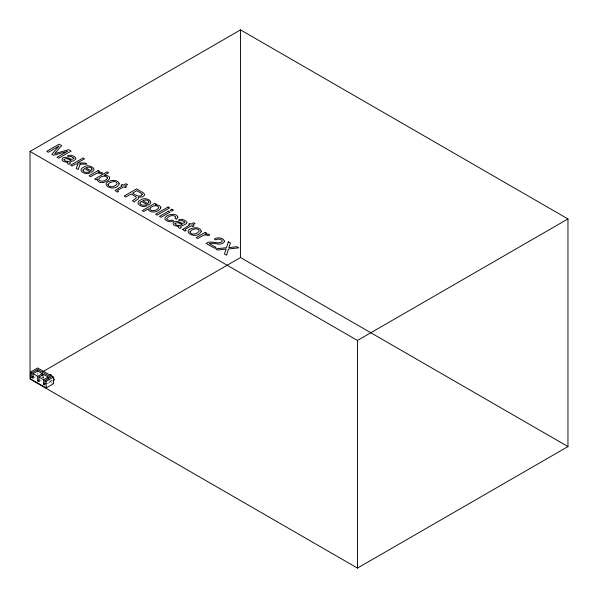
<?xml version="1.0" encoding="UTF-8"?>
<svg xmlns="http://www.w3.org/2000/svg" width="598" height="598" viewBox="0 0 598 598"><rect width="100%" height="100%" fill="white"/><g stroke="black" fill="none" stroke-linecap="round" stroke-linejoin="round"><path stroke-width="0.45" stroke-dasharray="2.99 2.24" d="M33.062 378.22L35.364 376.889M38.982 381.636L41.284 380.306M53.446 383.767L49.499 381.487L52.131 380.455M47.115 383.774L50.815 381.636L49.268 380.747M49.499 381.487L53.446 380.425M42.309 376.725L43.856 377.615M41.613 376.927L43.975 378.295M43.579 374.423L43.579 378.071M37.667 372.831L37.667 374.654"/><path stroke-width="0.9" d="M30.035 151.429L240.531 29.9L567.965 218.943L567.965 446.571L357.469 568.1L30.035 379.057L30.035 151.429L357.469 340.471L567.965 218.943M30.431 372.143L37.667 367.964L53.446 377.084L53.446 383.767L46.21 387.945L30.431 378.826L30.431 372.143L31.746 372.905L37.667 369.489L50.815 377.084L44.895 380.5L44.895 385.052L43.579 384.297L43.579 379.737L48.184 377.084L48.184 378.908M31.746 372.905L31.746 377.458L33.062 378.22L33.062 373.66L37.667 371.007L42.271 373.66L42.271 375.484M31.746 377.458L33.226 376.605M42.936 371.605L240.531 257.529L567.965 446.571M33.062 373.66L37.667 376.321L42.271 373.66M37.667 376.321L37.667 380.881L38.982 381.636L38.982 377.084L43.579 374.423L48.184 377.084M37.667 380.881L39.199 379.992M49.499 374.804L50.553 374.199L52.033 376.306M44.895 380.5L46.21 381.255L53.446 377.084M43.579 384.297L45.119 383.408M53.446 380.425L54.5 379.812L53.02 377.704M38.982 377.084L43.579 379.737M357.469 340.471L357.469 568.1M240.531 29.9L240.531 257.529M46.21 381.255L46.21 387.945M37.667 369.489L37.667 371.313M177.89 217.149L176.477 219.302L174.997 218.442L175.775 217.283L175.558 216.678C173.009 214.353 168.666 215.908 166.864 218.419A2.646 1.525 0 0 0 167.223 219.638L169.825 220.542L172.187 220.064L173.667 220.924L171.656 221.566A4.403 2.542 0 0 1 168.845 221.611C157.027 218.188 175.162 209.943 177.89 217.149M115.197 190.411L117.402 192.145L118.606 191.45L117.544 190.762L117.858 190.209L123.786 186.793L125.236 187.63L126.477 186.905L125.027 186.068L127.561 184.61L126.021 183.721L123.487 185.178L122.261 184.468L121.013 185.193L122.239 185.903L115.197 190.411M182.719 229.393L184.932 231.134L186.135 230.439L185.074 229.752L185.387 229.198L191.315 225.775L192.758 226.612L194.006 225.894L192.556 225.057L195.09 223.592L193.55 222.703L191.016 224.168L189.783 223.458L188.542 224.175L189.768 224.885L182.719 229.393M82.98 170.153C83.257 172.433 86.59 172.68 88.369 172.097L89.864 172.964C85.245 175.625 76.133 169.952 84.34 166.82C88.287 163.575 98.82 168.838 91.195 172.344L84.55 168.501L82.98 170.153M139.902 203.021C140.171 205.293 143.505 205.54 145.284 204.957L146.787 205.824C142.16 208.485 133.048 202.812 141.255 199.68C145.202 196.436 155.734 201.698 148.117 205.204L141.464 201.362L139.902 203.021M73.808 158.141L73.763 158.642C70.415 161.071 66.064 154.882 62.491 158.335C60.331 161.191 65.9 162.521 67.94 162.2L67.365 162.843L67.955 163.822L69.159 164.345L70.28 163.688C66.998 162.155 75.752 160.974 75.968 158.597L75.886 158.149C74.1 155.585 70.19 154.366 67.387 155.988L68.807 156.811L71.386 156.519L73.808 158.141M184.752 222.187L184.707 222.695C181.358 225.125 177.008 218.928 173.435 222.389C171.267 225.244 176.844 226.575 178.884 226.253L178.309 226.889L178.899 227.875L180.103 228.391L181.224 227.741C177.942 226.208 186.696 225.027 186.912 222.65L186.83 222.202C185.044 219.638 181.134 218.419 178.331 220.042L179.751 220.864L182.33 220.572L184.752 222.187M107.984 184.461L107.932 184.917C109.853 188.34 115.758 186.621 117.215 183.608L116.73 182.607L115.362 181.799A2.938 1.697 0 0 0 112.977 181.583L109.77 182.696L107.984 184.461M189.992 231.807L189.932 232.256C191.853 235.687 197.759 233.968 199.216 230.948L198.738 229.946L197.362 229.146A2.938 1.697 0 0 0 194.978 228.922L191.771 230.043L189.992 231.807M144.589 194.507L143.991 195.86L141.98 197.011L138.385 197.198L138.355 198.813L134.999 201.1L134.498 202.019L132.427 200.823L136.06 198.259L136.307 197.161L131.186 193.939L125.842 197.019L124.16 196.047L136.606 188.863L143.565 192.997L144.589 194.507M107.58 177.905C106.407 180.94 100.875 182.711 98.7 179.692L98.67 179.138C100.187 176.305 105.749 174.676 107.58 177.905M97.25 179.176C98.917 188.385 119.129 176.216 104.142 175.281L108.657 172.673L107.177 171.82L94.678 179.034L96.091 179.841L97.25 179.176M119.249 183.78C115.055 193.954 96.129 182.966 112.977 180.379A5.3 3.057 0 0 1 116.438 180.91L118.225 181.919L119.249 183.78M201.249 231.127C197.063 241.3 178.129 230.305 194.978 227.718A5.3 3.057 0 0 1 198.439 228.249L200.225 229.266L201.249 231.127M64.15 159.3L64.061 159.763C65.616 162.006 69.286 161.834 71.282 160.189L66.595 158.56L64.15 159.3M175.094 223.353L175.005 223.816C176.56 226.059 180.23 225.887 182.226 224.243L177.539 222.613L175.094 223.353M92.114 169.084L90.844 170.736L85.798 167.829C87.712 166.842 91.21 166.685 92.114 169.084M149.029 201.945L147.758 203.597L142.72 200.689C144.626 199.702 148.125 199.545 149.029 201.945M142.219 194.41C140.164 198.252 134.916 194.769 132.592 193.124L136.845 190.672L141.674 193.535L142.219 194.41M224.616 241.286C221.731 247.079 214.024 241.958 209.278 243.528L215.908 247.355L214.465 248.185L206.131 243.379C211.064 239.753 217.358 244.933 222.105 241.712L222.082 240.321L220.49 239.305L217.934 239.11L215.811 239.925L214.263 239.028C217.366 237.002 223.383 237.316 224.616 241.286M160.847 207.865C158.896 212.028 151.481 213.71 148.394 209.876L148.364 208.844L143.729 211.528L142.197 210.646L154.852 203.335L156.34 204.195L155.136 204.89C157.252 204.695 160.668 205.241 160.847 207.865M228.331 241.816L226.44 247.729L215.601 248.843L217.635 250.016L226.201 249.052L224.437 253.948L226.53 255.152L228.533 248.94L238.781 247.849L236.771 246.69L228.855 247.617L230.439 243.035L228.331 241.816M80.192 164.106L78.181 169.503L76.23 168.382L77.979 164.099L75.527 164.039L72.119 166.005L70.654 165.16L83.107 157.969L84.572 158.821L77.344 162.992L85.11 163.022L87.061 164.151L80.192 164.106M150.031 208.179L149.814 209.27C152.042 212.141 157.065 210.503 158.694 207.775L158.679 207.222C156.579 204.344 152.071 206.011 150.031 208.179M58.806 146.196L51.884 154.321L53.551 155.286L67.604 151.272L57.072 157.319L58.671 158.238L71.125 151.055L68.733 149.672L54.657 153.701L61.601 145.561L59.187 144.163L46.741 151.354L48.348 152.281L58.806 146.196M98.139 170.55L89.065 175.79L90.59 176.664L96.876 173.218L99.447 173.136L101.107 173.928L102.714 173.001L101.249 172.299L98.02 172.291L99.589 171.379L98.139 170.55M168.083 207.035L155.63 214.219L157.162 215.101L169.608 207.91L168.083 207.035M168.479 211.206L159.449 216.424L160.997 217.321L170.034 212.103L168.479 211.206M171.895 209.233L170.168 210.234L171.716 211.124L173.45 210.13L171.895 209.233M205.226 232.375L196.151 237.615L197.676 238.49L203.963 235.044L206.534 234.962L208.194 235.762L209.801 234.827L208.336 234.124L205.107 234.117L206.676 233.213L205.226 232.375"/></g></svg>
